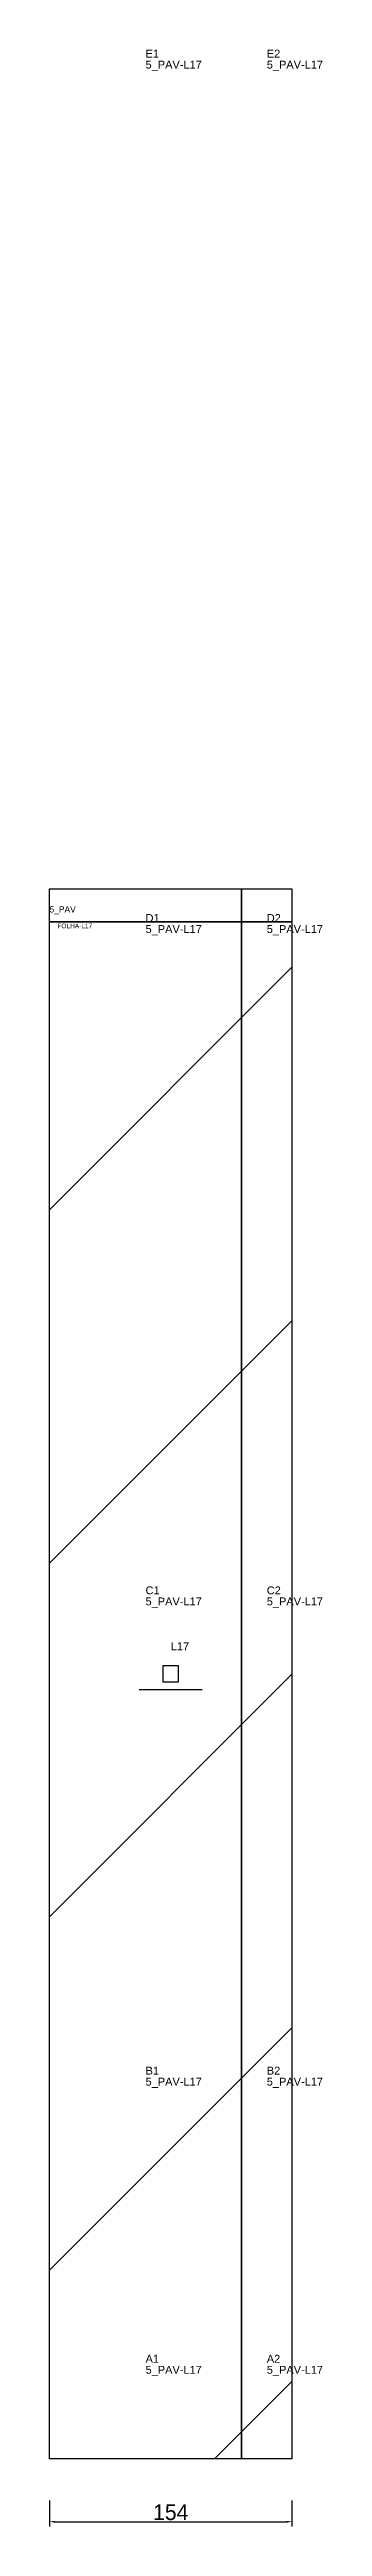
# Model space of a CAD drawing. Header units: metres. Extents: x 222 to 396, y -839 to 3114.
# Drawn here: x 222 to 396, y -839 to 735 of the extents above; entities that cross this region are included whole.
import ezdxf

# ---------------------------------------------------------------- set-up
doc = ezdxf.new("R2010")
doc.units = ezdxf.units.M
for name, color, linetype in [('3', 3, 'CONTINUOUS'), ('AUX00', 7, 'CONTINUOUS'), ('COTA', 241, 'CONTINUOUS'), ('FOLHA', 255, 'CONTINUOUS'), ('Hachura', 251, 'CONTINUOUS'), ('NOMENCLATURA', 7, 'CONTINUOUS'), ('Nível', 160, 'CONTINUOUS'), ('Painéis', 200, 'CONTINUOUS'), ('Pilares', 5, 'CONTINUOUS'), ('SARR_2.2x7', 40, 'CONTINUOUS')]:
    doc.layers.add(name, color=color, linetype=linetype)
doc.styles.add('ARIAL', font='Arial.ttf')
doc.styles.add('STR_STANDARD', font='arial.ttf')
doc.dimstyles.new('EZ DXF', dxfattribs={"dimtxt": 10, "dimasz": 3.5, "dimexe": 3, "dimexo": 1.5, "dimgap": 1, "dimtad": 1, "dimdec": 1, "dimdsep": 46, "dimcen": 2.5, "dimazin": 3, "dimtfac": 1, "dimtmove": 0, "dimatfit": 3})

msp = doc.modelspace()

# ---------------------------------------------------------------- hatches: boundary and pattern name
at = {"layer": 'Hachura'}
h = msp.add_hatch(dxfattribs=at)
h.set_pattern_fill('ANSI31', scale=50)
h.paths.add_polyline_path([(222.2, 201.5), (376.2, 201.5), (376.2, -795.5), (222.2, -795.5)])
h = msp.add_hatch(dxfattribs=at)
h.set_pattern_fill('ANSI31', scale=50)
h.paths.add_polyline_path([(222.2, 201.5), (376.2, 201.5), (376.2, -795.5), (222.2, -795.5)])

# ---------------------------------------------------------------- linework, layer by layer
at = {"layer": '3'}
for points in [[(344.2, -795.5), (344.2, 201.5)], [(344.2, -795.5), (344.2, 201.5)], [(222.2, 180.5), (376.2, 180.5)], [(222.2, 180.5), (376.2, 180.5)]]:
    msp.add_lwpolyline(points, close=True, dxfattribs=at)
at = {"layer": 'Painéis', "color": 200}
for p, q in [((222.2, 201.5), (376.2, 201.5)), ((222.2, -795.5), (222.2, 201.5)), ((222.2, 201.5), (376.2, 201.5)), ((222.2, -795.5), (222.2, 201.5)), ((376.2, 201.5), (376.2, -795.5)), ((376.2, 201.5), (376.2, -795.5)), ((376.2, -795.5), (222.2, -795.5)), ((376.2, -795.5), (222.2, -795.5))]:
    msp.add_line(p, q, dxfattribs=at)
at = {"layer": 'Pilares'}
msp.add_lwpolyline([(294.2, -302), (304.2, -302), (304.2, -292), (294.2, -292)], close=True, dxfattribs=at)
msp.add_lwpolyline([(294.2, -302), (304.2, -302), (304.2, -292), (294.2, -292)], close=True, dxfattribs=at)
at = {"layer": 'SARR_2.2x7'}
msp.add_line((279.2, -307), (319.2, -307), dxfattribs=at)
msp.add_line((279.2, -307), (319.2, -307), dxfattribs=at)

# ---------------------------------------------------------------- texts
at = {"layer": '3', "style": 'STR_STANDARD'}
for s, p in [('E1', (283.2, 729.5)), ('E1', (283.2, 729.5)), ('E2', (360.2, 729.5)), ('E2', (360.2, 729.5)), ('D1', (283.2, 180.5)), ('D1', (283.2, 180.5)), ('D2', (360.2, 180.5)), ('D2', (360.2, 180.5)), ('C1', (283.2, -246.5)), ('C1', (283.2, -246.5)), ('C2', (360.2, -246.5)), ('C2', (360.2, -246.5)), ('B1', (283.2, -551.5)), ('B1', (283.2, -551.5)), ('B2', (360.2, -551.5)), ('B2', (360.2, -551.5)), ('A1', (283.2, -734.5)), ('A1', (283.2, -734.5)), ('A2', (360.2, -734.5)), ('A2', (360.2, -734.5))]:
    msp.add_text(s, height=5, dxfattribs=at).set_placement(p)
at = {"layer": 'AUX00', "style": 'STR_STANDARD'}
for p in [(283.2, 722.5), (283.2, 722.5), (360.2, 722.5), (360.2, 722.5), (283.2, 173.5), (283.2, 173.5), (360.2, 173.5), (360.2, 173.5), (283.2, -253.5), (283.2, -253.5), (360.2, -253.5), (360.2, -253.5), (283.2, -558.5), (283.2, -558.5), (360.2, -558.5), (360.2, -558.5), (283.2, -741.5), (283.2, -741.5), (360.2, -741.5), (360.2, -741.5)]:
    msp.add_text('5_PAV-L17', height=5, dxfattribs=at).set_placement(p)
at = {"layer": 'FOLHA'}
msp.add_text('FOLHA-L17', height=3, dxfattribs=at).set_placement((227.2, 176.5))
msp.add_text('FOLHA-L17', height=3, dxfattribs=at).set_placement((227.2, 176.5))
at = {"layer": 'NOMENCLATURA', "insert": (299.2, -277), "char_height": 5, "attachment_point": 1, "style": 'ARIAL'}
msp.add_mtext('L17', dxfattribs=at)
msp.add_mtext('L17', dxfattribs=at)
at = {"layer": 'Nível'}
msp.add_text('5_PAV', height=4, dxfattribs=at).set_placement((222.2, 186.5))
msp.add_text('5_PAV', height=4, dxfattribs=at).set_placement((222.2, 186.5))

# ---------------------------------------------------------------- dimensions: what is measured, and where the dimension line sits
at = {"layer": 'COTA'}
msp.add_linear_dim(base=(222.2, -835.5), p1=(222.2, -820.5), p2=(376.2, -820.5), dimstyle='EZ DXF', dxfattribs=at).render()
msp.add_linear_dim(base=(222.2, -835.5), p1=(222.2, -820.5), p2=(376.2, -820.5), dimstyle='EZ DXF', dxfattribs=at).render()

doc.saveas('drawing.dxf')
